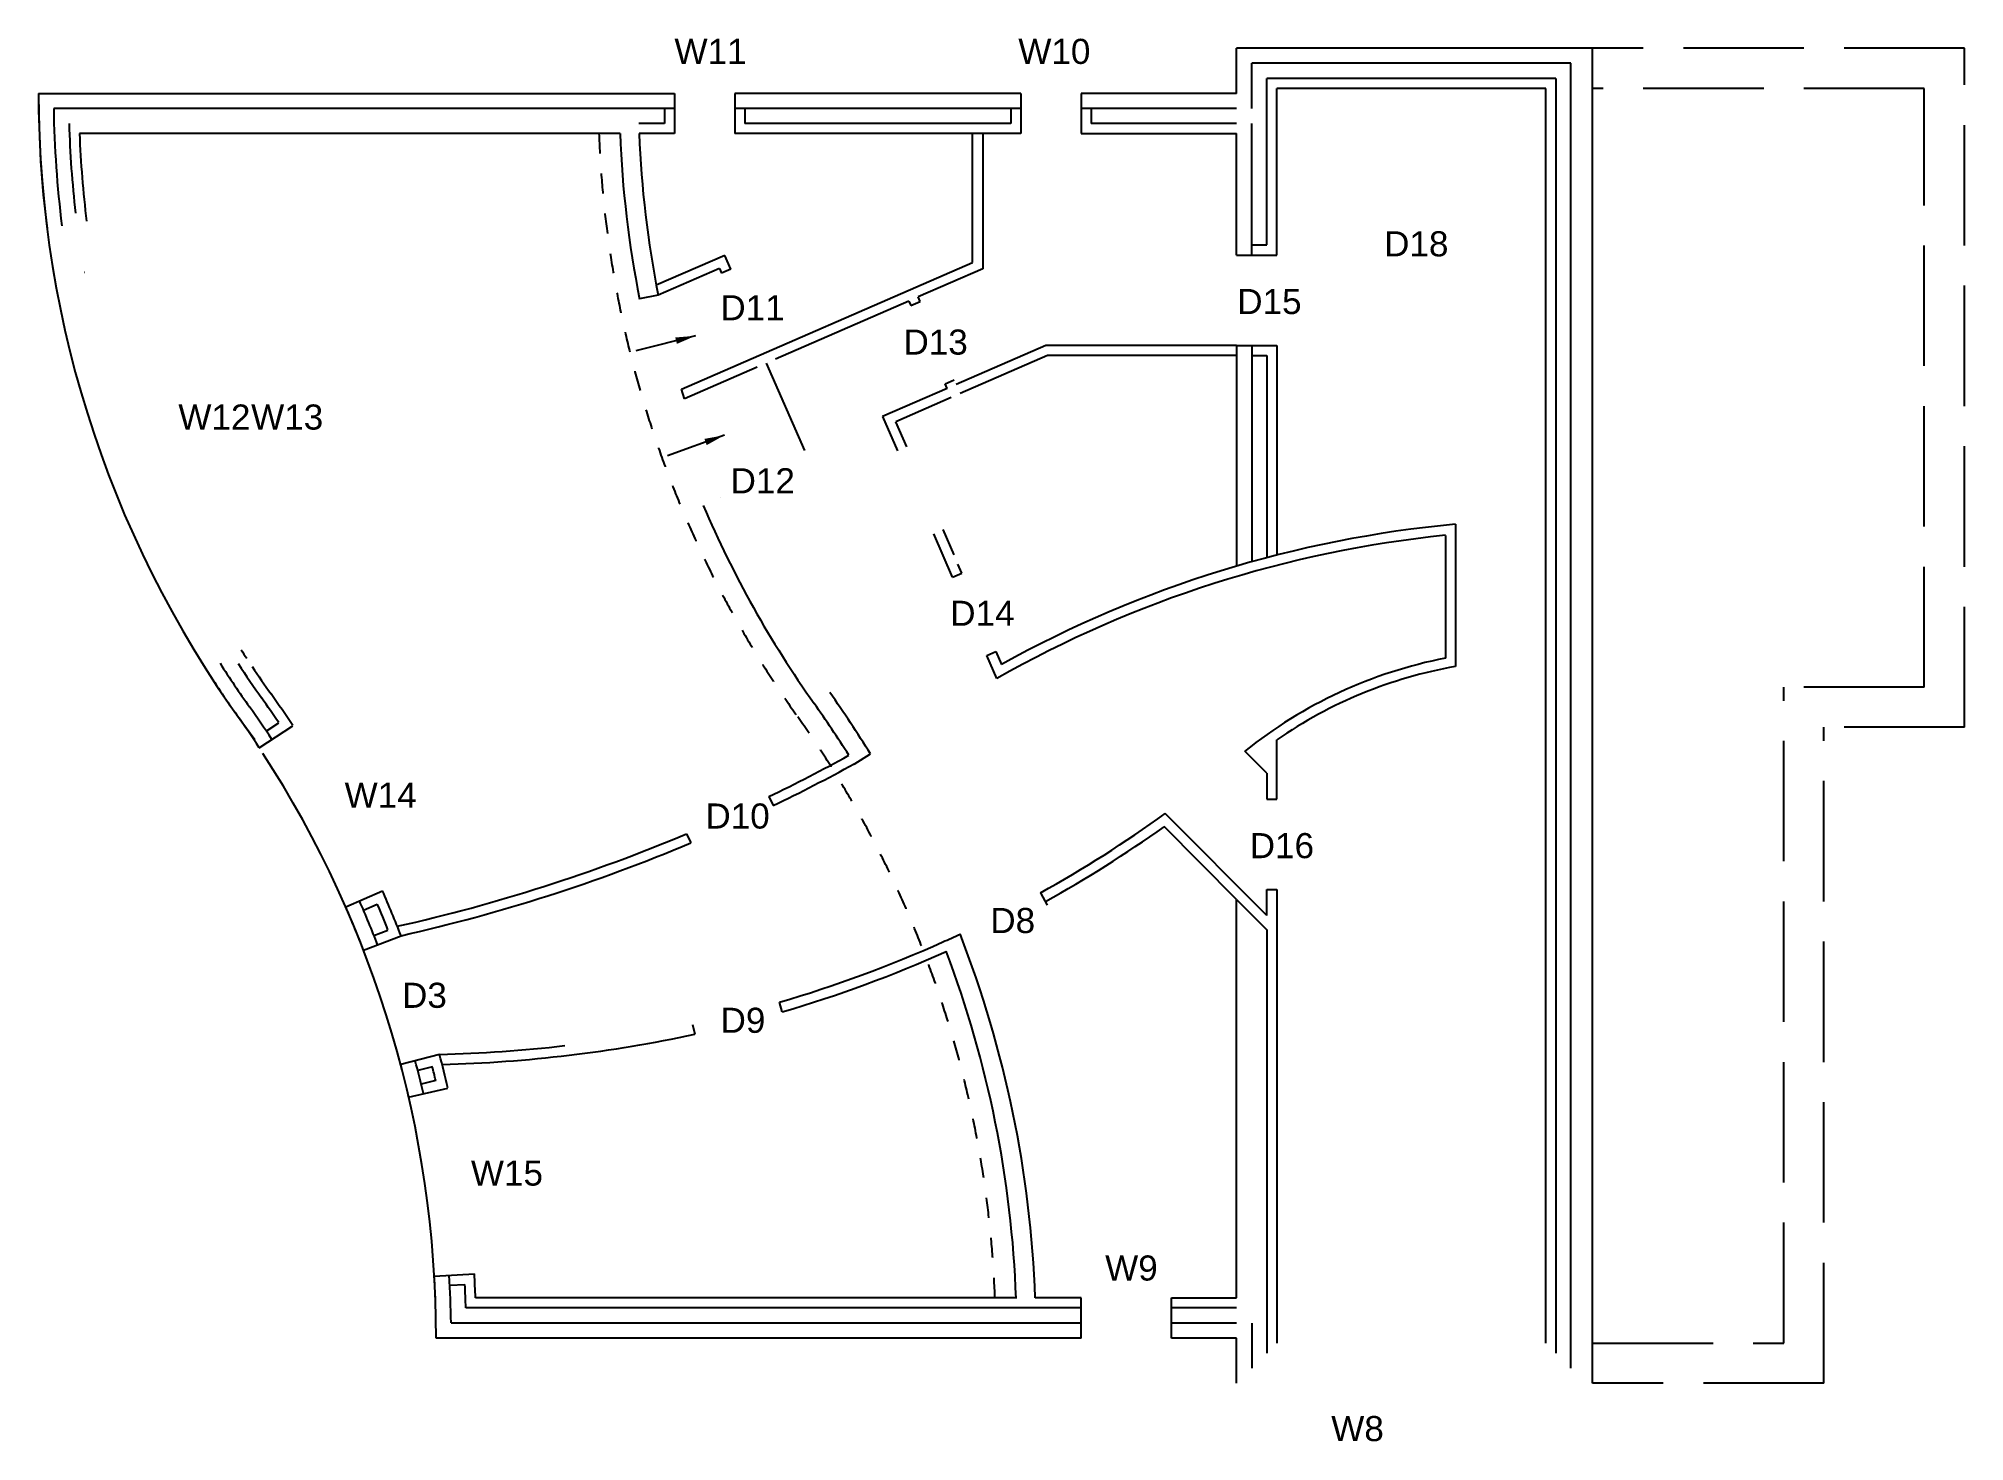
# Model space of a CAD drawing. Header units: millimetres. Extents: x -10696 to 8489, y -13430 to 547.
import ezdxf

# ---------------------------------------------------------------- set-up
doc = ezdxf.new("R2010")
doc.units = ezdxf.units.MM
doc.linetypes.add('DASHDOT', pattern=[16, 12, -4])
doc.linetypes.add('HIDDEN', pattern=[16, 2, -2, 2, -2, 2, -2, 2, -2])
doc.layers.add('NEW_LGF', color=7, linetype='Continuous', true_color=0xffffff)
doc.styles.get("Standard").update_dxf_attribs({"font": 'arial.ttf'})
doc.dimstyles.new('ISO-25', dxfattribs={"dimtxt": 2.5, "dimasz": 2.5, "dimexe": 1.25, "dimexo": 0.625, "dimtad": 1, "dimtxsty": 'Standard', "dimcen": 2.5, "dimadec": 0, "dimazin": 0, "dimtfac": 1, "dimtmove": 0, "dimatfit": 3, "dimfxl": 1, "dimarcsym": 0})

# ---------------------------------------------------------------- blocks, each defined once
blk = doc.blocks.new('061C2087')
at = {"layer": 'NEW_LGF', "color": 4, "linetype": 'Continuous', "ltscale": 100}
for p, q in [((15480, 13986), (11935, 13986)), ((11935, 13536), (11935, 13986)), ((15480, 686), (15480, 13986)), ((0, 13536), (6335, 13536)), ((6335, 13536), (6335, 13136)), ((9785, 13536), (6935, 13536)), ((6935, 13536), (6935, 13136)), ((9785, 13536), (9785, 13136)), ((11935, 13536), (10385, 13536)), ((10385, 13536), (10385, 13136)), ((15015, 13586), (12335, 13586)), ((12335, 11926), (12335, 13586)), ((15015, 1086), (15015, 13586)), ((5793, 13136), (408, 13136)), ((6335, 13136), (5983, 13136)), ((9785, 13136), (6935, 13136)), ((10385, 13136), (11935, 13136)), ((11935, 11926), (11935, 13136)), ((11935, 11926), (12335, 11926)), ((6173, 11525), (5987, 11488)), ((11935, 11026), (12335, 11026)), ((11935, 11026), (11935, 8827)), ((12335, 11026), (12335, 8936)), ((6798, 9506), (6797, 9506)), ((2198, 7017), (2532, 7237)), ((8126, 6855), (8287, 6955)), ((7275, 6531), (7318, 6441)), ((3060, 5432), (3426, 5592)), ((9981, 5572), (10049, 5449)), ((11935, 1536), (11935, 5505)), ((12335, 5245), (12335, 1086)), ((3238, 5000), (3611, 5144)), ((7408, 4385), (7380, 4481)), ((3994, 3961), (3608, 3860)), ((3687, 3537), (4077, 3627)), ((3942, 1753), (4342, 1776)), ((9738, 1536), (4353, 1536)), ((10386, 1536), (9928, 1536)), ((10386, 1136), (10386, 1536)), ((11286, 1136), (11286, 1536)), ((11286, 1536), (11935, 1536)), ((10386, 1136), (3960, 1136)), ((11935, 1136), (11286, 1136)), ((11935, 686), (11935, 1136))]:
    blk.add_line(p, q, dxfattribs=at)
at = {"layer": 'NEW_LGF', "color": 2, "linetype": 'Continuous', "ltscale": 100}
for p, q in [((12085, 13386), (12085, 13836)), ((15265, 13836), (12085, 13836)), ((15265, 836), (15265, 13836)), ((12235, 12026), (12235, 13686)), ((15115, 13686), (12235, 13686)), ((15115, 13686), (15115, 986)), ((6335, 13386), (151, 13386)), ((6235, 13386), (6235, 13236)), ((9785, 13386), (6935, 13386)), ((7035, 13386), (7035, 13236)), ((9685, 13386), (9685, 13236)), ((11935, 13386), (10385, 13386)), ((10485, 13386), (10485, 13236)), ((6235, 13236), (5979, 13236)), ((9685, 13236), (7035, 13236)), ((11935, 13236), (10485, 13236)), ((12085, 11926), (12085, 13236)), ((12085, 12026), (12235, 12026)), ((454, 11754), (458, 11754)), ((12085, 11026), (12085, 8870)), ((12085, 10926), (12235, 10926)), ((12235, 10926), (12235, 8910)), ((2268, 7183), (2393, 7267)), ((3237, 5400), (3375, 5459)), ((11935, 5505), (12235, 5204)), ((3341, 5147), (3481, 5201)), ((12235, 5204), (12235, 986)), ((3923, 3839), (3778, 3801)), ((3957, 3702), (3811, 3667)), ((4097, 1662), (4247, 1669)), ((10386, 1436), (4256, 1436)), ((11935, 1436), (11286, 1436)), ((10386, 1286), (4109, 1286)), ((11935, 1286), (11286, 1286)), ((12085, 1286), (12085, 836))]:
    blk.add_line(p, q, dxfattribs=at)
at = {"layer": 'NEW_LGF', "color": 3, "linetype": 'DASHDOT', "ltscale": 100}
for p, q in [((19185, 13986), (15480, 13986)), ((19185, 7221), (19185, 13986)), ((18785, 13586), (15480, 13586)), ((18785, 7621), (18785, 13586)), ((18785, 7621), (17385, 7621)), ((17385, 1086), (17385, 7621)), ((19185, 7221), (17785, 7221)), ((17785, 686), (17785, 7221)), ((15480, 1086), (17385, 1086)), ((17785, 686), (15480, 686))]:
    blk.add_line(p, q, dxfattribs=at)
at = {"layer": 'NEW_LGF', "color": 3, "linetype": 'Continuous', "ltscale": 100}
for p, q in [((9305, 11853), (9305, 13136)), ((9405, 13136), (9405, 11788)), ((6836, 11923), (6154, 11626)), ((6896, 11785), (6836, 11923)), ((6784, 11791), (6173, 11525)), ((6405, 10590), (9305, 11853)), ((6784, 11791), (6804, 11745)), ((6896, 11785), (6804, 11745)), ((9405, 11788), (8762, 11508)), ((8670, 11468), (7341, 10888)), ((8670, 11468), (8690, 11422)), ((8690, 11422), (8782, 11462)), ((8782, 11462), (8762, 11508)), ((10035, 11026), (9141, 10637)), ((11935, 11026), (10035, 11026)), ((7158, 10808), (6435, 10494)), ((7249, 10848), (7629, 9978)), ((10051, 10924), (9181, 10545)), ((11935, 10926), (10051, 10924)), ((6435, 10494), (6405, 10590)), ((9050, 10597), (8408, 10317)), ((9030, 10643), (9121, 10682)), ((9050, 10597), (9030, 10643)), ((9090, 10505), (8540, 10265)), ((8408, 10317), (8557, 9975)), ((8649, 10015), (8540, 10265)), ((14115, 9244), (14115, 9143)), ((9106, 8716), (8917, 9150)), ((9008, 9190), (9118, 8939)), ((14015, 9133), (14015, 7910)), ((14115, 9143), (14115, 7928)), ((9197, 8756), (9157, 8847)), ((9106, 8716), (9197, 8756)), ((9445, 7936), (9537, 7976)), ((9546, 7706), (9445, 7936)), ((9537, 7976), (9593, 7847)), ((14115, 7928), (14115, 7826)), ((12235, 6763), (12016, 6983)), ((12335, 6504), (12335, 7096)), ((12235, 6763), (12235, 6504)), ((12235, 5345), (11224, 6362)), ((12235, 6504), (12335, 6504)), ((6454, 6160), (6498, 6070)), ((11935, 5505), (11213, 6231)), ((12235, 5345), (12235, 5604)), ((12235, 5604), (12335, 5604)), ((12335, 5604), (12335, 5245)), ((6516, 4261), (6537, 4163))]:
    blk.add_line(p, q, dxfattribs=at)
at = {"layer": 'NEW_LGF', "color": 4, "linetype": 'Continuous', "ltscale": 100}
for centre, radius, start, end in [((10696, 13536), 10696, 179.9982, 187.2317), ((10696, 13536), 10696, 179.9982, 187.2317), ((10696, 13536), 10296, 182.2246, 187.1067), ((10696, 13536), 10296, 182.2246, 187.1067), ((16271, 13536), 10486, 182.1843, 191.263), ((16271, 13536), 10486, 182.1843, 191.263), ((16271, 13536), 10296, 182.2246, 191.263), ((16271, 13536), 10296, 182.2246, 191.263), ((16271, 13536), 10486, 203.0522, 215.4241), ((16271, 13536), 10486, 203.0522, 215.4241), ((10696, 13536), 10296, 212.5726, 213.1291), ((10696, 13536), 10296, 212.5726, 213.1291), ((10696, 13536), 10696, 212.5726, 215.4241), ((10696, 13536), 10696, 212.5726, 215.4241), ((10696, 13536), 10296, 213.6857, 215.5233), ((10696, 13536), 10296, 213.6857, 215.5233), ((-6736, 1137), 11096, 33.3539, 35.3321), ((-6736, 1137), 11096, 33.3539, 35.3321), ((-1161, 1137), 11096, 31.6241, 35.4241), ((-1161, 1137), 11096, 31.6241, 35.4241), ((-6736, 1137), 10696, 33.3539, 35.4241), ((-6736, 1137), 10696, 33.3539, 35.4241), ((-1161, 1137), 10906, 32.1625, 35.4241), ((-1161, 1137), 10906, 32.1625, 35.4241), ((-6736, 1137), 11096, 21.1732, 23.6762), ((-6736, 1137), 11096, 21.1732, 23.6762), ((-6736, 1137), 10696, 21.1732, 23.6762), ((-6736, 1137), 10696, 21.1732, 23.6762), ((3808, 16654), 12686, 294.1918, 295.0515), ((3808, 16654), 12686, 294.1918, 295.0515), ((-1161, 1137), 10906, 2.0641, 20.6838), ((-1161, 1137), 10906, 2.0641, 20.6838), ((-1161, 1137), 11096, 2.0641, 21.2685), ((-1161, 1137), 11096, 2.0641, 21.2685), ((-6736, 1137), 10696, 12.9715, 14.7489), ((-6736, 1137), 10696, 12.9715, 14.7489), ((-6736, 1137), 11096, 12.9715, 14.7489), ((-6736, 1137), 11096, 12.9715, 14.7489), ((-6736, 1137), 10696, 359.9982, 3.3024), ((-6736, 1137), 10696, 359.9982, 3.3024), ((-6736, 1137), 11096, 2.0641, 3.3024), ((-6736, 1137), 11096, 2.0641, 3.3024)]:
    blk.add_arc(centre, radius, start, end, dxfattribs=at)
at = {"layer": 'NEW_LGF', "color": 2, "linetype": 'Continuous', "ltscale": 100}
for centre, radius, start, end in [((10696, 13536), 10546, 180.8131, 187.1859), ((10696, 13536), 10546, 180.8131, 187.1859), ((10696, 13536), 10396, 181.6517, 186.5866), ((10696, 13536), 10396, 181.6517, 186.5866), ((10696, 13536), 10546, 212.5726, 215.4241), ((10696, 13536), 10546, 212.5726, 215.4241), ((10696, 13536), 10396, 213.1238, 215.4241), ((10696, 13536), 10396, 213.1238, 215.4241), ((-6736, 1137), 10996, 33.8822, 35.4241), ((-6736, 1137), 10996, 33.8822, 35.4241), ((-6736, 1137), 10846, 33.3539, 35.4241), ((-6736, 1137), 10846, 33.3539, 35.4241), ((-6736, 1137), 10846, 21.1732, 23.6762), ((-6736, 1137), 10846, 21.1732, 23.6762), ((-6736, 1137), 10996, 21.6943, 23.1479), ((-6736, 1137), 10996, 21.6943, 23.1479), ((-6736, 1137), 10846, 12.9715, 14.7489), ((-6736, 1137), 10846, 12.9715, 14.7489), ((-6736, 1137), 10996, 13.4926, 14.2278), ((-6736, 1137), 10996, 13.4926, 14.2278), ((-6736, 1137), 10846, 0.7906, 3.3024), ((-6736, 1137), 10846, 0.7906, 3.3024), ((-6736, 1137), 10996, 1.5616, 2.7741), ((-6736, 1137), 10996, 1.5616, 2.7741)]:
    blk.add_arc(centre, radius, start, end, dxfattribs=at)
at = {"layer": 'NEW_LGF', "color": 1, "linetype": 'HIDDEN', "ltscale": 100}
for centre, start, end in [((16271, 13536), 182.1414, 215.4241), ((16271, 13536), 182.1414, 215.4241), ((-1161, 1137), 2.1414, 35.4241), ((-1161, 1137), 2.1414, 35.4241)]:
    blk.add_arc(centre, 10696, start, end, dxfattribs=at)
at = {"layer": 'NEW_LGF', "color": 3, "linetype": 'Continuous', "ltscale": 100}
for centre, radius, start, end in [((15177, -2216), 11509, 95.2955, 119.025), ((15177, -2216), 11509, 95.2955, 119.025), ((15177, -2216), 11409, 95.8467, 119.5779), ((15177, -2216), 11409, 95.8467, 119.5779), ((14886, 3413), 4580, 100.9598, 128.7925), ((14886, 3413), 4580, 100.9598, 128.7925), ((14886, 3413), 4480, 99.9067, 124.7035), ((14886, 3413), 4480, 99.9067, 124.7035), ((-177, 21929), 17107, 295.8237, 298.8269), ((-177, 21929), 17107, 295.8237, 298.8269), ((-177, 21929), 17207, 295.8237, 298.8448), ((-177, 21929), 17207, 295.8237, 298.8448), ((3808, 16654), 12686, 299.1199, 305.7737), ((3808, 16654), 12686, 299.1199, 305.7737), ((-177, 21929), 17107, 282.6658, 292.808), ((-177, 21929), 17107, 282.6658, 292.808), ((3808, 16654), 12786, 299.1199, 305.3914), ((3808, 16654), 12786, 299.1199, 305.3914), ((-177, 21929), 17207, 282.7171, 292.8255), ((-177, 21929), 17207, 282.7171, 292.8255), ((3808, 16654), 12686, 286.3536, 294.1918), ((3808, 16654), 12686, 286.3536, 294.1918), ((3808, 16654), 12786, 286.3536, 294.1664), ((3808, 16654), 12786, 286.3536, 294.1664), ((3671, 17462), 13504, 271.3716, 276.6811), ((3671, 17462), 13504, 271.3716, 276.6811), ((3671, 17462), 13604, 271.4697, 282.1597), ((3671, 17462), 13604, 271.4697, 282.1597)]:
    blk.add_arc(centre, radius, start, end, dxfattribs=at)
at = {"layer": 'NEW_LGF', "color": 9, "linetype": 'Continuous', "ltscale": 100}
for s, p in [('W11', (6335, 13830)), ('W10', (9760, 13830)), ('D18', (13404, 11913)), ('D11', (6792, 11276)), ('D15', (11941, 11338)), ('D13', (8616, 10934)), ('W12', (1393, 10187)), ('W13', (2118, 10187)), ('D12', (6894, 9552)), ('D14', (9082, 8232)), ('W14', (3049, 6420)), ('D10', (6643, 6212)), ('D16', (12065, 5917)), ('D8', (9481, 5171)), ('D3', (3621, 4426)), ('D9', (6794, 4177)), ('W15', (4307, 2655)), ('W9', (10625, 1709)), ('W8', (12877, 109))]:
    blk.add_text(s, height=250, dxfattribs=at).set_placement(p)
at = {"layer": 'NEW_LGF', "color": 3, "linetype": 'Continuous', "ltscale": 100}
for points in [[(6545, 11121), (5951, 10973)], [(6833, 10131), (6266, 9927)]]:
    blk.add_leader(points, dimstyle='ISO-25', override={"dimasz": 200}, dxfattribs=at)

msp = doc.modelspace()

# ---------------------------------------------------------------- linework, layer by layer
for centre, start, end in [((0, 0), 180, 217), ((0, 0), 180, 217), ((0, 0), 180, 217), ((0, 0), 180, 217), ((-17432, -12400), 0, 33)]:
    msp.add_arc(centre, 10696, start, end)

# ---------------------------------------------------------------- block references
at = {"layer": 'Defpoints'}
msp.add_blockref('061C2087', (-10696, -13536), dxfattribs=at)

doc.saveas('drawing.dxf')
